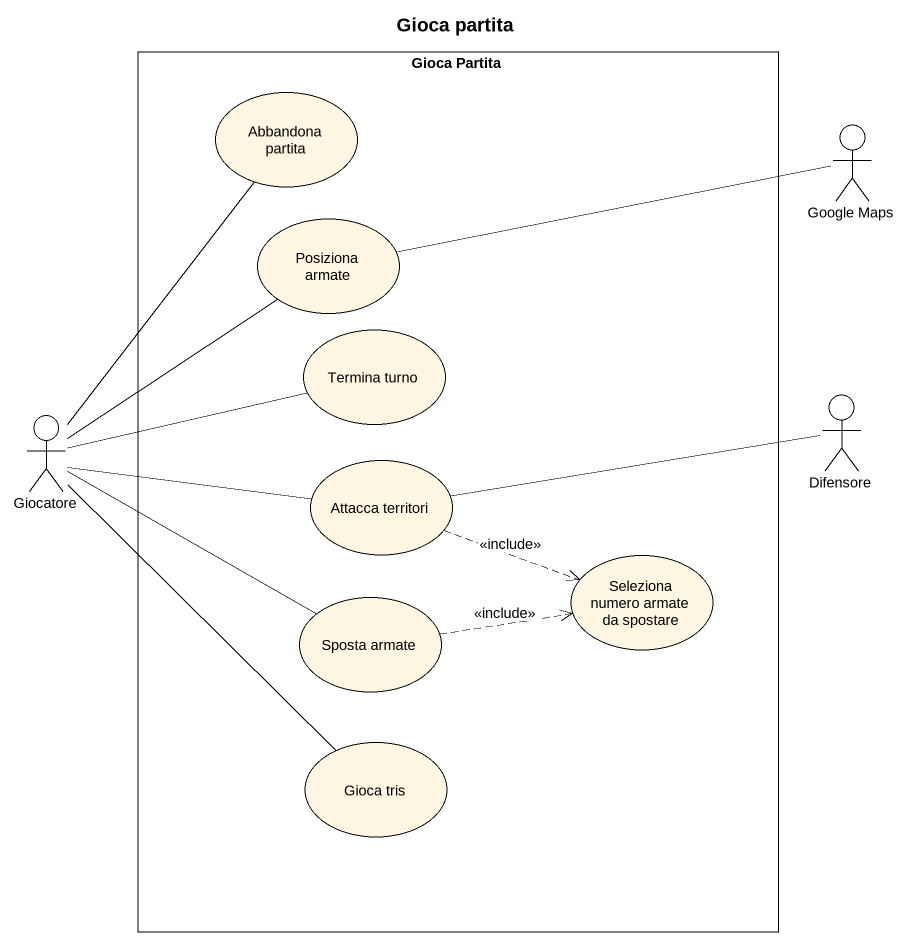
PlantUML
@startuml
title Gioca partita
rectangle "Gioca Partita" as Gioca_Partita {
  usecase "Abbandona partita" as Abbandona_partita
  usecase "Posiziona armate" as Posiziona_armate
  usecase "Termina turno" as Termina_turno
  usecase "Attacca territori" as Attacca_territori
  usecase "Sposta armate" as Sposta_armate
  usecase "Seleziona numero armate da spostare" as Seleziona_numero_armate_da
  usecase "Gioca tris" as Gioca_tris
}
actor "Google Maps" as Google_Maps
actor Giocatore
actor Difensore
Google_Maps -left- Posiziona_armate
Giocatore -up- Abbandona_partita
Giocatore -up- Posiziona_armate
Giocatore -right- Termina_turno
Giocatore -right- Attacca_territori
Giocatore -right- Sposta_armate
Giocatore -- Gioca_tris
Difensore -left- Attacca_territori
Attacca_territori .right.> Seleziona_numero_armate_da : <<include>>
Sposta_armate .right.> Seleziona_numero_armate_da : <<include>>
@enduml
